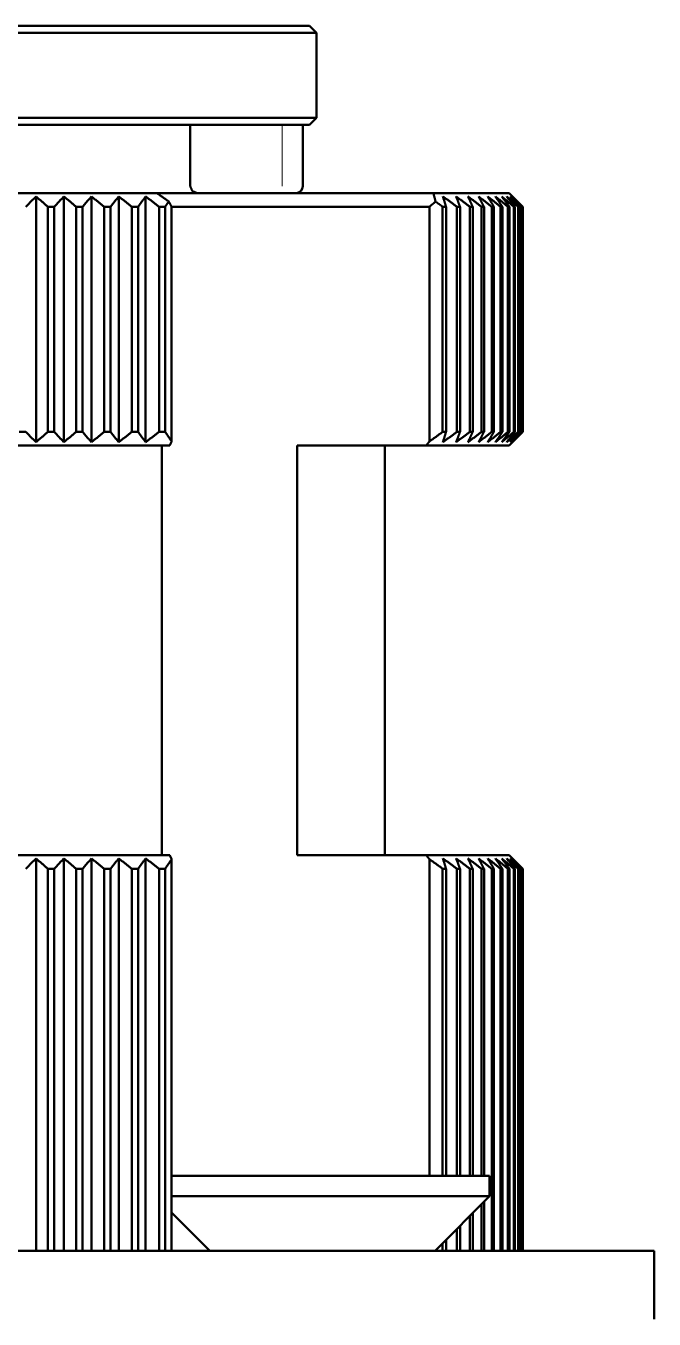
# Paper-space layout 'Layout1' of a CAD drawing. Header units: millimetres. Extents: x 102 to 294, y 28 to 266.
# Drawn here: x 272.1 to 290.52, y 227.77 to 265.67 of the extents above; entities that cross this region are included whole.
import ezdxf

# ---------------------------------------------------------------- set-up
doc = ezdxf.new("R2010")
doc.units = ezdxf.units.MM
doc.layers.add('170', color=7, linetype='Continuous', true_color=0xffffff)

psp = doc.layouts.get("Layout1")

# ---------------------------------------------------------------- linework, layer by layer
at = {"layer": '170', "color": 155, "linetype": 'Continuous', "lineweight": 50}
for p, q in [((280.621, 265.47), (280.421, 265.67)), ((280.621, 262.97), (280.621, 265.47)), ((276.921, 260.97), (276.921, 262.77)), ((280.221, 260.97), (280.221, 262.77)), ((280.421, 262.77), (280.621, 262.97)), ((286.49, 260.552), (286.271, 260.77)), ((272.398, 260.67), (272.398, 253.47)), ((273.215, 260.67), (273.215, 253.47)), ((274.024, 260.67), (274.024, 253.47)), ((274.824, 260.67), (274.824, 253.47)), ((275.613, 260.67), (275.613, 253.47)), ((286.67, 260.37), (286.49, 260.552)), ((272.744, 260.37), (272.744, 253.77)), ((272.935, 253.77), (272.935, 260.37)), ((273.574, 260.37), (273.574, 253.77)), ((273.763, 253.77), (273.763, 260.37)), ((274.396, 260.37), (274.396, 253.77)), ((274.582, 253.77), (274.582, 260.37)), ((275.207, 260.37), (275.207, 253.77)), ((275.391, 253.77), (275.391, 260.37)), ((276.006, 260.37), (276.006, 253.77)), ((276.186, 253.77), (276.186, 260.37)), ((276.374, 260.37), (276.374, 253.49)), ((283.933, 253.491), (283.933, 260.37)), ((284.321, 260.37), (284.321, 253.77)), ((284.42, 253.77), (284.42, 260.37)), ((284.74, 260.37), (284.74, 253.77)), ((284.83, 253.77), (284.83, 260.37)), ((285.12, 260.37), (285.12, 253.77)), ((285.202, 253.77), (285.202, 260.37)), ((285.46, 260.37), (285.46, 253.77)), ((285.533, 253.77), (285.533, 260.37)), ((285.76, 260.37), (285.76, 253.77)), ((285.823, 253.77), (285.823, 260.37)), ((286.018, 260.37), (286.018, 253.77)), ((286.072, 253.77), (286.072, 260.37)), ((286.235, 260.37), (286.235, 253.77)), ((286.278, 253.77), (286.278, 260.37)), ((286.408, 260.37), (286.408, 253.77)), ((286.441, 253.77), (286.441, 260.37)), ((286.538, 260.37), (286.538, 253.77)), ((286.561, 253.77), (286.561, 260.37)), ((286.624, 260.37), (286.624, 253.77)), ((286.638, 253.77), (286.638, 260.37)), ((286.667, 260.37), (286.667, 253.77)), ((286.67, 253.77), (286.67, 260.37)), ((286.271, 253.37), (286.49, 253.588)), ((286.49, 253.588), (286.67, 253.77)), ((276.086, 241.37), (276.086, 253.37)), ((280.06, 253.37), (280.06, 241.37)), ((282.621, 241.37), (282.621, 253.37)), ((272.398, 229.77), (272.398, 241.27)), ((273.215, 229.77), (273.215, 241.27)), ((274.024, 229.77), (274.024, 241.27)), ((274.824, 229.77), (274.824, 241.27)), ((275.613, 229.77), (275.613, 241.27)), ((276.374, 241.25), (276.374, 229.77)), ((283.933, 231.97), (283.933, 241.249)), ((286.49, 241.152), (286.271, 241.37)), ((286.67, 240.97), (286.49, 241.152)), ((272.744, 240.97), (272.744, 229.77)), ((272.935, 229.77), (272.935, 240.97)), ((273.574, 240.97), (273.574, 229.77)), ((273.763, 229.77), (273.763, 240.97)), ((274.396, 240.97), (274.396, 229.77)), ((274.582, 229.77), (274.582, 240.97)), ((275.207, 240.97), (275.207, 229.77)), ((275.391, 229.77), (275.391, 240.97)), ((276.006, 240.97), (276.006, 229.77)), ((276.186, 229.77), (276.186, 240.97)), ((284.321, 240.97), (284.321, 231.97)), ((284.42, 231.97), (284.42, 240.97)), ((284.74, 240.97), (284.74, 231.97)), ((284.83, 231.97), (284.83, 240.97)), ((285.12, 240.97), (285.12, 231.97)), ((285.202, 231.97), (285.202, 240.97)), ((285.46, 240.97), (285.46, 231.97)), ((285.533, 231.97), (285.533, 240.97)), ((285.76, 240.97), (285.76, 229.77)), ((285.823, 229.77), (285.823, 240.97)), ((286.018, 240.97), (286.018, 229.77)), ((286.072, 229.77), (286.072, 240.97)), ((286.235, 240.97), (286.235, 229.77)), ((286.278, 229.77), (286.278, 240.97)), ((286.408, 240.97), (286.408, 229.77)), ((286.441, 229.77), (286.441, 240.97)), ((286.538, 240.97), (286.538, 229.77)), ((286.561, 229.77), (286.561, 240.97)), ((286.624, 240.97), (286.624, 229.77)), ((286.638, 229.77), (286.638, 240.97)), ((286.667, 240.97), (286.667, 229.77)), ((286.67, 229.77), (286.67, 240.97)), ((285.698, 231.37), (285.698, 231.97)), ((284.098, 229.77), (285.698, 231.37)), ((285.533, 229.77), (285.533, 231.204)), ((276.374, 230.894), (277.498, 229.77)), ((285.202, 229.77), (285.202, 230.873)), ((285.46, 231.132), (285.46, 229.77)), ((284.83, 229.77), (284.83, 230.502)), ((285.12, 230.792), (285.12, 229.77)), ((284.42, 229.77), (284.42, 230.092)), ((284.74, 230.412), (284.74, 229.77)), ((284.321, 229.993), (284.321, 229.77)), ((290.521, 227.77), (290.521, 229.77))]:
    psp.add_line(p, q, dxfattribs=at)
at = {"layer": '170', "color": 155, "linetype": 'Continuous', "lineweight": 13}
for p, q in [((276.921, 262.77), (276.921, 260.97)), ((279.612, 262.77), (279.612, 260.97))]:
    psp.add_line(p, q, dxfattribs=at)
at = {"layer": '170', "color": 155, "linetype": 'Continuous', "lineweight": 50}
psp.add_arc((280.021, 260.97), 0.2, 270, 0, dxfattribs=at)
for points, knots in [([(262.903, 265.47), (265.031, 265.47), (267.621, 265.47), (270.46, 265.47), (273.311, 265.47), (275.941, 265.47), (278.13, 265.47), (279.002, 265.47), (280.208, 265.47), (280.621, 265.47)], [0, 0, 0.120108, 0.266302, 0.426496, 0.587444, 0.73584, 0.859416, 0.908599, 0.976665, 1, 1]), ([(263.057, 265.67), (264.031, 265.67), (266.368, 265.67), (269.056, 265.67), (271.873, 265.67), (273.258, 265.67), (275.834, 265.67), (277.98, 265.67), (279.518, 265.67), (280.32, 265.67), (280.421, 265.67)], [0, 0, 0.056112, 0.19066, 0.345462, 0.507719, 0.587443, 0.73584, 0.859415, 0.947953, 0.994134, 1, 1]), ([(280.621, 262.97), (280.208, 262.97), (279.002, 262.97), (277.103, 262.97), (274.668, 262.97), (271.899, 262.97), (269.024, 262.97), (266.281, 262.97), (263.897, 262.97), (262.903, 262.97)], [0, 0, 0.023335, 0.091401, 0.198572, 0.335986, 0.492281, 0.654538, 0.80934, 0.943889, 1, 1]), ([(280.421, 262.77), (280.016, 262.77), (278.834, 262.77), (276.973, 262.77), (274.587, 262.77), (271.873, 262.77), (269.056, 262.77), (266.368, 262.77), (264.031, 262.77), (263.057, 262.77)], [0, 0, 0.023335, 0.091402, 0.198572, 0.335986, 0.492281, 0.654538, 0.80934, 0.943888, 1, 1]), ([(258.542, 260.77), (261.325, 260.77), (262.938, 260.77), (266.486, 260.77), (270.282, 260.77), (274.098, 260.77), (275.942, 260.77)], [0, 0, 0.15996, 0.252662, 0.456541, 0.6747, 0.894031, 1, 1]), ([(276.29, 260.523), (276.115, 260.646), (275.942, 260.77)], [0, 0, 0.501066, 1, 1]), ([(275.947, 260.77), (276.501, 260.77), (278.074, 260.77), (280.059, 260.77), (282.156, 260.77), (284.047, 260.77)], [0, 0, 0.068397, 0.262578, 0.507631, 0.766493, 1, 1]), ([(277.121, 260.77), (276.98, 260.829), (276.921, 260.97)], [0, 0, 0.500031, 1, 1]), ([(284.047, 260.77), (284.082, 260.644), (284.113, 260.519)], [0, 0, 0.503209, 1, 1]), ([(284.047, 260.77), (285.007, 260.77), (286.129, 260.77), (286.271, 260.77)], [0, 0, 0.43148, 0.936066, 1, 1]), ([(272.1, 260.37), (272.249, 260.521), (272.398, 260.67)], [0, 0, 0.500559, 1, 1]), ([(272.398, 260.67), (272.572, 260.521), (272.744, 260.37)], [0, 0, 0.499721, 1, 1]), ([(272.935, 260.37), (273.075, 260.521), (273.215, 260.67)], [0, 0, 0.500639, 1, 1]), ([(273.215, 260.67), (273.395, 260.521), (273.574, 260.37)], [0, 0, 0.499784, 1, 1]), ([(273.763, 260.37), (273.893, 260.521), (274.024, 260.67)], [0, 0, 0.500743, 1, 1]), ([(274.024, 260.67), (274.21, 260.521), (274.396, 260.37)], [0, 0, 0.499825, 1, 1]), ([(274.582, 260.37), (274.703, 260.521), (274.824, 260.67)], [0, 0, 0.500873, 1, 1]), ([(274.824, 260.67), (275.016, 260.521), (275.207, 260.37)], [0, 0, 0.499846, 1, 1]), ([(275.391, 260.37), (275.502, 260.521), (275.613, 260.67)], [0, 0, 0.500977, 1, 1]), ([(275.613, 260.67), (275.81, 260.521), (276.006, 260.37)], [0, 0, 0.499897, 1, 1]), ([(276.186, 260.37), (276.238, 260.447), (276.289, 260.524)], [0, 0, 0.500573, 1, 1]), ([(276.374, 260.37), (276.332, 260.447), (276.289, 260.523)], [0, 0, 0.499343, 1, 1]), ([(284.112, 260.519), (284.023, 260.444), (283.933, 260.37)], [0, 0, 0.500066, 1, 1]), ([(284.113, 260.52), (284.217, 260.445), (284.321, 260.37)], [0, 0, 0.49998, 1, 1]), ([(284.326, 260.67), (284.534, 260.521), (284.74, 260.37)], [0, 0, 0.499946, 1, 1]), ([(284.42, 260.37), (284.373, 260.521), (284.326, 260.67)], [0, 0, 0.501732, 1, 1]), ([(284.714, 260.67), (284.917, 260.521), (285.12, 260.37)], [0, 0, 0.499935, 1, 1]), ([(284.83, 260.37), (284.772, 260.521), (284.714, 260.67)], [0, 0, 0.501608, 1, 1]), ([(285.063, 260.67), (285.262, 260.521), (285.46, 260.37)], [0, 0, 0.499889, 1, 1]), ([(285.202, 260.37), (285.132, 260.521), (285.063, 260.67)], [0, 0, 0.501488, 1, 1]), ([(285.372, 260.67), (285.566, 260.521), (285.76, 260.37)], [0, 0, 0.49989, 1, 1]), ([(285.533, 260.37), (285.452, 260.521), (285.372, 260.67)], [0, 0, 0.501351, 1, 1]), ([(285.641, 260.67), (285.83, 260.521), (286.018, 260.37)], [0, 0, 0.499854, 1, 1]), ([(285.823, 260.37), (285.732, 260.521), (285.641, 260.67)], [0, 0, 0.501199, 1, 1]), ([(285.868, 260.67), (286.052, 260.521), (286.235, 260.37)], [0, 0, 0.499815, 1, 1]), ([(286.072, 260.37), (285.97, 260.521), (285.868, 260.67)], [0, 0, 0.50108, 1, 1]), ([(286.054, 260.67), (286.231, 260.521), (286.408, 260.37)], [0, 0, 0.499772, 1, 1]), ([(286.278, 260.37), (286.166, 260.521), (286.054, 260.67)], [0, 0, 0.500986, 1, 1]), ([(286.198, 260.67), (286.368, 260.521), (286.538, 260.37)], [0, 0, 0.499708, 1, 1]), ([(286.441, 260.37), (286.32, 260.521), (286.198, 260.67)], [0, 0, 0.500849, 1, 1]), ([(286.298, 260.67), (286.462, 260.521), (286.624, 260.37)], [0, 0, 0.499656, 1, 1]), ([(286.561, 260.37), (286.43, 260.521), (286.298, 260.67)], [0, 0, 0.500737, 1, 1]), ([(286.356, 260.67), (286.512, 260.521), (286.667, 260.37)], [0, 0, 0.499616, 1, 1]), ([(286.638, 260.37), (286.497, 260.521), (286.356, 260.67)], [0, 0, 0.50065, 1, 1]), ([(276.374, 260.37), (276.99, 260.37), (278.737, 260.37), (280.879, 260.37), (283.005, 260.37), (283.933, 260.37)], [0, 0, 0.081549, 0.312691, 0.595992, 0.877254, 1, 1]), ([(272.398, 253.47), (272.249, 253.619), (272.1, 253.77)], [0, 0, 0.499459, 1, 1]), ([(272.744, 253.77), (272.572, 253.62), (272.398, 253.47)], [0, 0, 0.500264, 1, 1]), ([(273.215, 253.47), (273.075, 253.619), (272.935, 253.77)], [0, 0, 0.49938, 1, 1]), ([(273.574, 253.77), (273.395, 253.62), (273.215, 253.47)], [0, 0, 0.500202, 1, 1]), ([(274.024, 253.47), (273.893, 253.619), (273.763, 253.77)], [0, 0, 0.499276, 1, 1]), ([(274.396, 253.77), (274.21, 253.62), (274.024, 253.47)], [0, 0, 0.500161, 1, 1]), ([(274.824, 253.47), (274.703, 253.619), (274.582, 253.77)], [0, 0, 0.499147, 1, 1]), ([(275.207, 253.77), (275.016, 253.62), (274.824, 253.47)], [0, 0, 0.500141, 1, 1]), ([(275.613, 253.47), (275.502, 253.619), (275.391, 253.77)], [0, 0, 0.499045, 1, 1]), ([(276.006, 253.77), (275.81, 253.62), (275.613, 253.47)], [0, 0, 0.500091, 1, 1]), ([(276.374, 253.49), (276.28, 253.63), (276.186, 253.77)], [0, 0, 0.498984, 1, 1]), ([(284.321, 253.77), (284.127, 253.63), (283.932, 253.491)], [0, 0, 0.500031, 1, 1]), ([(284.326, 253.47), (284.373, 253.619), (284.42, 253.77)], [0, 0, 0.498299, 1, 1]), ([(284.74, 253.77), (284.534, 253.62), (284.326, 253.47)], [0, 0, 0.500042, 1, 1]), ([(284.714, 253.47), (284.772, 253.619), (284.83, 253.77)], [0, 0, 0.498421, 1, 1]), ([(285.12, 253.77), (284.917, 253.62), (284.714, 253.47)], [0, 0, 0.500053, 1, 1]), ([(285.063, 253.47), (285.132, 253.619), (285.202, 253.77)], [0, 0, 0.49854, 1, 1]), ([(285.46, 253.77), (285.262, 253.62), (285.063, 253.47)], [0, 0, 0.500099, 1, 1]), ([(285.372, 253.47), (285.452, 253.619), (285.533, 253.77)], [0, 0, 0.498676, 1, 1]), ([(285.76, 253.77), (285.566, 253.62), (285.372, 253.47)], [0, 0, 0.500098, 1, 1]), ([(285.641, 253.47), (285.732, 253.619), (285.823, 253.77)], [0, 0, 0.498826, 1, 1]), ([(286.018, 253.77), (285.83, 253.62), (285.641, 253.47)], [0, 0, 0.500133, 1, 1]), ([(285.868, 253.47), (285.97, 253.619), (286.072, 253.77)], [0, 0, 0.498943, 1, 1]), ([(286.235, 253.77), (286.052, 253.62), (285.868, 253.47)], [0, 0, 0.500171, 1, 1]), ([(286.054, 253.47), (286.166, 253.619), (286.278, 253.77)], [0, 0, 0.499036, 1, 1]), ([(286.408, 253.77), (286.231, 253.62), (286.054, 253.47)], [0, 0, 0.500213, 1, 1]), ([(286.198, 253.47), (286.32, 253.619), (286.441, 253.77)], [0, 0, 0.499172, 1, 1]), ([(286.538, 253.77), (286.368, 253.62), (286.198, 253.47)], [0, 0, 0.500277, 1, 1]), ([(286.298, 253.47), (286.43, 253.619), (286.561, 253.77)], [0, 0, 0.499283, 1, 1]), ([(286.624, 253.77), (286.462, 253.62), (286.298, 253.47)], [0, 0, 0.500328, 1, 1]), ([(286.356, 253.47), (286.497, 253.619), (286.638, 253.77)], [0, 0, 0.499369, 1, 1]), ([(286.667, 253.77), (286.512, 253.62), (286.356, 253.47)], [0, 0, 0.500367, 1, 1]), ([(276.319, 253.37), (272.875, 253.37), (269.315, 253.37), (265.823, 253.37), (262.579, 253.37), (259.752, 253.37), (258.542, 253.37)], [0, 0, 0.193687, 0.39394, 0.590388, 0.772859, 0.9319, 1, 1]), ([(276.319, 253.37), (276.346, 253.43), (276.374, 253.49)], [0, 0, 0.498999, 1, 1]), ([(283.836, 253.37), (282.68, 253.37), (280.06, 253.37)], [0, 0, 0.306061, 1, 1]), ([(283.932, 253.491), (283.884, 253.431), (283.836, 253.37)], [0, 0, 0.498984, 1, 1]), ([(286.271, 253.37), (286.115, 253.37), (284.885, 253.37), (283.836, 253.37)], [0, 0, 0.064084, 0.569121, 1, 1]), ([(258.542, 241.37), (261.104, 241.37), (264.159, 241.37), (267.549, 241.37), (271.099, 241.37), (274.623, 241.37), (276.319, 241.37)], [0, 0, 0.144143, 0.316015, 0.506713, 0.706361, 0.904619, 1, 1]), ([(272.1, 240.97), (272.249, 241.121), (272.398, 241.27)], [0, 0, 0.500541, 1, 1]), ([(272.398, 241.27), (272.572, 241.121), (272.744, 240.97)], [0, 0, 0.499707, 1, 1]), ([(272.935, 240.97), (273.075, 241.121), (273.215, 241.27)], [0, 0, 0.50062, 1, 1]), ([(273.215, 241.27), (273.395, 241.121), (273.574, 240.97)], [0, 0, 0.49977, 1, 1]), ([(273.763, 240.97), (273.893, 241.121), (274.024, 241.27)], [0, 0, 0.500724, 1, 1]), ([(274.024, 241.27), (274.21, 241.121), (274.396, 240.97)], [0, 0, 0.499811, 1, 1]), ([(274.582, 240.97), (274.703, 241.121), (274.824, 241.27)], [0, 0, 0.500853, 1, 1]), ([(274.824, 241.27), (275.016, 241.121), (275.207, 240.97)], [0, 0, 0.499833, 1, 1]), ([(275.391, 240.97), (275.502, 241.121), (275.613, 241.27)], [0, 0, 0.500955, 1, 1]), ([(275.613, 241.27), (275.81, 241.121), (276.006, 240.97)], [0, 0, 0.499884, 1, 1]), ([(276.186, 240.97), (276.28, 241.11), (276.374, 241.25)], [0, 0, 0.500999, 1, 1]), ([(276.374, 241.25), (276.346, 241.31), (276.319, 241.37)], [0, 0, 0.501001, 1, 1]), ([(280.06, 241.37), (281.391, 241.37), (283.836, 241.37)], [0, 0, 0.352536, 1, 1]), ([(283.836, 241.37), (283.884, 241.309), (283.932, 241.249)], [0, 0, 0.500933, 1, 1]), ([(283.836, 241.37), (285.65, 241.37), (286.271, 241.37)], [0, 0, 0.744939, 1, 1]), ([(283.932, 241.249), (284.127, 241.11), (284.321, 240.97)], [0, 0, 0.499969, 1, 1]), ([(284.326, 241.27), (284.534, 241.121), (284.74, 240.97)], [0, 0, 0.499934, 1, 1]), ([(284.42, 240.97), (284.373, 241.121), (284.326, 241.27)], [0, 0, 0.501701, 1, 1]), ([(284.714, 241.27), (284.917, 241.121), (285.12, 240.97)], [0, 0, 0.499923, 1, 1]), ([(284.83, 240.97), (284.772, 241.121), (284.714, 241.27)], [0, 0, 0.501579, 1, 1]), ([(285.063, 241.27), (285.262, 241.121), (285.46, 240.97)], [0, 0, 0.499876, 1, 1]), ([(285.202, 240.97), (285.132, 241.121), (285.063, 241.27)], [0, 0, 0.50146, 1, 1]), ([(285.372, 241.27), (285.566, 241.121), (285.76, 240.97)], [0, 0, 0.499877, 1, 1]), ([(285.533, 240.97), (285.452, 241.121), (285.372, 241.27)], [0, 0, 0.501324, 1, 1]), ([(285.641, 241.27), (285.83, 241.121), (286.018, 240.97)], [0, 0, 0.499841, 1, 1]), ([(285.823, 240.97), (285.732, 241.121), (285.641, 241.27)], [0, 0, 0.501174, 1, 1]), ([(285.868, 241.27), (286.052, 241.121), (286.235, 240.97)], [0, 0, 0.499801, 1, 1]), ([(286.072, 240.97), (285.97, 241.121), (285.868, 241.27)], [0, 0, 0.501057, 1, 1]), ([(286.054, 241.27), (286.231, 241.121), (286.408, 240.97)], [0, 0, 0.499758, 1, 1]), ([(286.278, 240.97), (286.166, 241.121), (286.054, 241.27)], [0, 0, 0.500964, 1, 1]), ([(286.198, 241.27), (286.368, 241.121), (286.538, 240.97)], [0, 0, 0.499693, 1, 1]), ([(286.441, 240.97), (286.32, 241.121), (286.198, 241.27)], [0, 0, 0.500828, 1, 1]), ([(286.298, 241.27), (286.462, 241.121), (286.624, 240.97)], [0, 0, 0.49964, 1, 1]), ([(286.561, 240.97), (286.43, 241.121), (286.298, 241.27)], [0, 0, 0.500717, 1, 1]), ([(286.356, 241.27), (286.512, 241.121), (286.667, 240.97)], [0, 0, 0.499599, 1, 1]), ([(286.638, 240.97), (286.497, 241.121), (286.356, 241.27)], [0, 0, 0.500631, 1, 1]), ([(276.374, 231.97), (276.918, 231.97), (278.498, 231.97)], [0, 0, 0.256119, 1, 1]), ([(278.498, 231.97), (280.422, 231.97), (282.41, 231.97), (284.128, 231.97), (285.288, 231.97), (285.698, 231.97)], [0, 0, 0.267272, 0.543276, 0.781847, 0.943076, 1, 1]), ([(278.498, 231.37), (276.918, 231.37), (276.374, 231.37)], [0, 0, 0.743881, 1, 1]), ([(285.698, 231.37), (285.595, 231.37), (284.792, 231.37), (283.322, 231.37), (281.429, 231.37), (279.431, 231.37), (278.498, 231.37)], [0, 0, 0.014385, 0.125816, 0.330032, 0.592874, 0.870375, 1, 1]), ([(255.261, 229.77), (258.149, 229.77), (261.555, 229.77), (265.339, 229.77), (269.343, 229.77), (273.401, 229.77), (277.342, 229.77), (281.004, 229.77), (284.233, 229.77), (286.896, 229.77), (288.882, 229.77), (289.593, 229.77), (290.418, 229.77), (290.521, 229.77)], [0, 0, 0.081891, 0.178507, 0.285826, 0.39938, 0.514443, 0.626224, 0.730073, 0.821665, 0.897187, 0.953498, 0.973681, 0.997054, 1, 1])]:
    psp.add_open_spline(points, degree=1, knots=knots, dxfattribs=at)
for points in [[(272.744, 260.37), (272.935, 260.37)], [(273.574, 260.37), (273.763, 260.37)], [(274.396, 260.37), (274.582, 260.37)], [(275.207, 260.37), (275.391, 260.37)], [(276.006, 260.37), (276.186, 260.37)], [(284.321, 260.37), (284.42, 260.37)], [(284.74, 260.37), (284.83, 260.37)], [(285.12, 260.37), (285.202, 260.37)], [(285.46, 260.37), (285.533, 260.37)], [(285.76, 260.37), (285.823, 260.37)], [(286.018, 260.37), (286.072, 260.37)], [(286.235, 260.37), (286.278, 260.37)], [(286.408, 260.37), (286.441, 260.37)], [(286.538, 260.37), (286.561, 260.37)], [(286.624, 260.37), (286.638, 260.37)], [(286.667, 260.37), (286.67, 260.37)], [(272.1, 253.77), (271.909, 253.77)], [(272.935, 253.77), (272.744, 253.77)], [(273.763, 253.77), (273.574, 253.77)], [(274.582, 253.77), (274.396, 253.77)], [(275.391, 253.77), (275.207, 253.77)], [(276.186, 253.77), (276.006, 253.77)], [(284.42, 253.77), (284.321, 253.77)], [(284.83, 253.77), (284.74, 253.77)], [(285.202, 253.77), (285.12, 253.77)], [(285.533, 253.77), (285.46, 253.77)], [(285.823, 253.77), (285.76, 253.77)], [(286.072, 253.77), (286.018, 253.77)], [(286.278, 253.77), (286.235, 253.77)], [(286.441, 253.77), (286.408, 253.77)], [(286.561, 253.77), (286.538, 253.77)], [(286.638, 253.77), (286.624, 253.77)], [(286.67, 253.77), (286.667, 253.77)], [(272.744, 240.97), (272.935, 240.97)], [(273.574, 240.97), (273.763, 240.97)], [(274.396, 240.97), (274.582, 240.97)], [(275.207, 240.97), (275.391, 240.97)], [(276.006, 240.97), (276.186, 240.97)], [(284.321, 240.97), (284.42, 240.97)], [(284.74, 240.97), (284.83, 240.97)], [(285.12, 240.97), (285.202, 240.97)], [(285.46, 240.97), (285.533, 240.97)], [(285.76, 240.97), (285.823, 240.97)], [(286.018, 240.97), (286.072, 240.97)], [(286.235, 240.97), (286.278, 240.97)], [(286.408, 240.97), (286.441, 240.97)], [(286.538, 240.97), (286.561, 240.97)], [(286.624, 240.97), (286.638, 240.97)], [(286.667, 240.97), (286.67, 240.97)]]:
    psp.add_open_spline(points, degree=1, dxfattribs=at)

doc.saveas('drawing.dxf')
